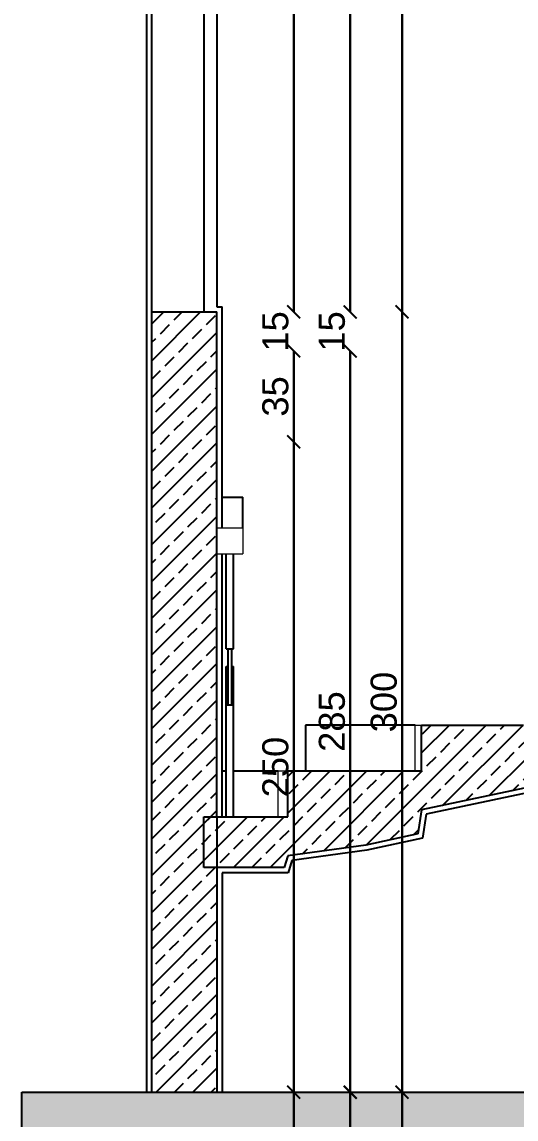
# Model space of a CAD drawing. Header units: millimetres. Extents: x 2232 to 85269, y -3593 to 5869.
# Drawn here: x 76241.8 to 76431.9, y 1697.4 to 2119.2 of the extents above; entities that cross this region are included whole.
import ezdxf

# ---------------------------------------------------------------- set-up
doc = ezdxf.new("R2010")
doc.units = ezdxf.units.MM
doc.layers.add('Standart', color=7, linetype='Continuous')
doc.layers.add('ölçü iç', color=170, linetype='Continuous', lineweight=9)
doc.layers.add('ÖLÇÜ İÇ', color=7, linetype='Continuous', lineweight=9)
doc.styles.get("Standard").update_dxf_attribs({"font": 'arial.ttf'})
doc.dimstyles.new('zulay iç ölçü', dxfattribs={"dimtxt": 10, "dimasz": 5, "dimexe": 0.18, "dimexo": 0, "dimgap": 2, "dimtad": 3, "dimdec": 0, "dimzin": 0, "dimdsep": 46, "dimtxsty": 'Standard', "dimblk": 'ARCHTICK', "dimcen": 0.09, "dimse1": 1, "dimse2": 1, "dimadec": 0, "dimazin": 0, "dimtfac": 1, "dimtdec": 0, "dimtix": 1, "dimtofl": 0, "dimtmove": 0, "dimatfit": 3, "dimldrblk": 'ARCHTICK', "dimfxl": 1, "dimtolj": 1, "dimtzin": 0, "dimarcsym": 0})
pattern_1 = [(45, (0, 0), (-7.07107, 7.07107), []), (45, (7.071, 0), (-7.07107, 7.07107), [5, -2.5])]

# ---------------------------------------------------------------- blocks, each defined once
blk = doc.blocks.new('IDE567Entity8367')
at = {"layer": 'Standart', "linetype": 'Continuous', "lineweight": -3}
h = blk.add_hatch(dxfattribs=at)
h.set_pattern_fill('ANSI33', color=171, scale=40, style=0)
h.set_pattern_definition(pattern_1)
h.paths.add_polyline_path([(285, -250), (260, -250), (260, 50), (285, 50)])
blk = doc.blocks.new('IDE567Entity8369')
at = {"layer": 'Standart', "linetype": 'Continuous', "lineweight": -3}
h = blk.add_hatch(dxfattribs=at)
h.set_pattern_fill('ANSI33', color=171, scale=40, style=0)
h.set_pattern_definition(pattern_1)
h.paths.add_polyline_path([(1340, -315), (210, -315), (210, -250), (1340, -250)])
blk = doc.blocks.new('IDE567Entity8373')
at = {"layer": 'Standart', "linetype": 'Continuous', "lineweight": -3}
h = blk.add_hatch(dxfattribs=at)
h.set_pattern_fill('ANSI33', color=171, scale=40, style=0)
h.set_pattern_definition(pattern_1)
h.paths.add_polyline_path([(405, -123.82), (403.24, -133.12), (363.75, -141.47), (362.28, -150.64), (342.33, -154.96), (312.25, -159.12), (310.9, -163.66), (280, -163.66), (280, -144.12), (312.25, -144.12), (312.25, -126.47), (363.75, -126.47), (363.75, -108.82), (405, -108.82)])
blk = doc.blocks.new('IDE567Entity9192')
at = {"layer": 'Standart', "color": 134, "linetype": 'Continuous', "lineweight": -3}
blk.add_lwpolyline([(287, -126.47), (288.59, -126.47)], dxfattribs=at)
blk = doc.blocks.new('IDE567Entity9193')
at = {"layer": 'Standart', "color": 134, "linetype": 'Continuous', "lineweight": -3}
blk.add_lwpolyline([(291.41, -126.47), (308.53, -126.47)], dxfattribs=at)
blk = doc.blocks.new('IDE567Entity9194')
at = {"layer": 'Standart', "color": 134, "linetype": 'Continuous', "lineweight": -3}
blk.add_lwpolyline([(319.08, -108.82), (319.08, -126.47)], dxfattribs=at)
blk = doc.blocks.new('IDE567Entity9195')
at = {"layer": 'Standart', "color": 134, "linetype": 'Continuous', "lineweight": -3}
blk.add_lwpolyline([(361.31, -108.82), (319.08, -108.82)], dxfattribs=at)
blk = doc.blocks.new('IDE567Entity9196')
at = {"layer": 'Standart', "color": 134, "linetype": 'Continuous', "lineweight": -3}
blk.add_lwpolyline([(288.59, -144.12), (288.59, -126.47)], dxfattribs=at)
blk = doc.blocks.new('IDE567Entity9197')
at = {"layer": 'Standart', "color": 134, "linetype": 'Continuous', "lineweight": -3}
blk.add_lwpolyline([(289.29, -101.05), (289.29, -88.42)], dxfattribs=at)
blk = doc.blocks.new('IDE567Entity9198')
at = {"layer": 'Standart', "color": 134, "linetype": 'Continuous', "lineweight": -3}
blk.add_lwpolyline([(288.59, -79.52), (288.59, -42.98)], dxfattribs=at)
blk = doc.blocks.new('IDE567Entity9199')
at = {"layer": 'Standart', "color": 134, "linetype": 'Continuous', "lineweight": -3}
blk.add_lwpolyline([(288.59, -101.05), (289.29, -101.05)], dxfattribs=at)
blk = doc.blocks.new('IDE567Entity9200')
at = {"layer": 'Standart', "color": 134, "linetype": 'Continuous', "lineweight": -3}
blk.add_lwpolyline([(291.41, -144.12), (291.41, -126.47)], dxfattribs=at)
blk = doc.blocks.new('IDE567Entity9201')
at = {"layer": 'Standart', "color": 134, "linetype": 'Continuous', "lineweight": -3}
blk.add_lwpolyline([(290.71, -101.05), (290.71, -88.42)], dxfattribs=at)
blk = doc.blocks.new('IDE567Entity9202')
at = {"layer": 'Standart', "color": 134, "linetype": 'Continuous', "lineweight": -3}
blk.add_lwpolyline([(288.59, -79.52), (289.29, -79.52)], dxfattribs=at)
blk = doc.blocks.new('IDE567Entity9203')
at = {"layer": 'Standart', "color": 134, "linetype": 'Continuous', "lineweight": -3}
blk.add_lwpolyline([(291.41, -79.52), (291.41, -42.98)], dxfattribs=at)
blk = doc.blocks.new('IDE567Entity9204')
at = {"layer": 'Standart', "color": 134, "linetype": 'Continuous', "lineweight": -3}
blk.add_lwpolyline([(288.59, -101.05), (288.59, -88.42)], dxfattribs=at)
blk = doc.blocks.new('IDE567Entity9205')
at = {"layer": 'Standart', "color": 134, "linetype": 'Continuous', "lineweight": -3}
blk.add_lwpolyline([(288.59, -88.42), (289.29, -88.42)], dxfattribs=at)
blk = doc.blocks.new('IDE567Entity9206')
at = {"layer": 'Standart', "color": 134, "linetype": 'Continuous', "lineweight": -3}
blk.add_lwpolyline([(290.71, -88.42), (291.41, -88.42)], dxfattribs=at)
blk = doc.blocks.new('IDE567Entity9207')
at = {"layer": 'Standart', "color": 134, "linetype": 'Continuous', "lineweight": -3}
blk.add_lwpolyline([(291.41, -101.05), (291.41, -88.42)], dxfattribs=at)
blk = doc.blocks.new('IDE567Entity9208')
at = {"layer": 'Standart', "color": 134, "linetype": 'Continuous', "lineweight": -3}
blk.add_lwpolyline([(288.59, -88.42), (288.59, -86.38)], dxfattribs=at)
blk = doc.blocks.new('IDE567Entity9209')
at = {"layer": 'Standart', "color": 134, "linetype": 'Continuous', "lineweight": -3}
blk.add_lwpolyline([(288.59, -86.38), (289.29, -86.38)], dxfattribs=at)
blk = doc.blocks.new('IDE567Entity9210')
at = {"layer": 'Standart', "color": 134, "linetype": 'Continuous', "lineweight": -3}
blk.add_lwpolyline([(290.71, -86.38), (291.41, -86.38)], dxfattribs=at)
blk = doc.blocks.new('IDE567Entity9211')
at = {"layer": 'Standart', "color": 134, "linetype": 'Continuous', "lineweight": -3}
blk.add_lwpolyline([(291.41, -88.42), (291.41, -86.38)], dxfattribs=at)
blk = doc.blocks.new('IDE567Entity9212')
at = {"layer": 'Standart', "color": 134, "linetype": 'Continuous', "lineweight": -3}
blk.add_lwpolyline([(287, -21.24), (295, -21.24)], dxfattribs=at)
blk = doc.blocks.new('IDE567Entity9213')
at = {"layer": 'Standart', "color": 134, "linetype": 'Continuous', "lineweight": -3}
blk.add_lwpolyline([(295, -32.98), (295, -21.24)], dxfattribs=at)
blk = doc.blocks.new('IDE567Entity9564')
at = {"layer": 'Standart', "color": 159, "linetype": 'Continuous', "lineweight": -3}
blk.add_lwpolyline([(260, -250), (260, 50)], dxfattribs=at)
blk = doc.blocks.new('IDE567Entity9565')
at = {"layer": 'Standart', "color": 159, "linetype": 'Continuous', "lineweight": -3}
blk.add_lwpolyline([(285, -144.12), (285, -42.98)], dxfattribs=at)
blk = doc.blocks.new('IDE567Entity9566')
at = {"layer": 'Standart', "color": 159, "linetype": 'Continuous', "lineweight": -3}
blk.add_lwpolyline([(285, -42.98), (285, -32.98)], dxfattribs=at)
blk = doc.blocks.new('IDE567Entity9567')
at = {"layer": 'Standart', "color": 159, "linetype": 'Continuous', "lineweight": -3}
blk.add_lwpolyline([(285, -32.98), (285, 50)], dxfattribs=at)
blk = doc.blocks.new('IDE567Entity9568')
at = {"layer": 'Standart', "color": 159, "linetype": 'Continuous', "lineweight": -3}
blk.add_lwpolyline([(260, 50), (280, 50)], dxfattribs=at)
blk = doc.blocks.new('IDE567Entity9569')
at = {"layer": 'Standart', "color": 159, "linetype": 'Continuous', "lineweight": -3}
blk.add_lwpolyline([(280, 50), (285, 50)], dxfattribs=at)
blk = doc.blocks.new('IDE567Entity9598')
at = {"layer": 'Standart', "color": 159, "linetype": 'Continuous', "lineweight": -3}
blk.add_lwpolyline([(403.24, -133.12), (363.75, -141.47)], dxfattribs=at)
blk = doc.blocks.new('IDE567Entity9600')
at = {"layer": 'Standart', "color": 159, "linetype": 'Continuous', "lineweight": -3}
blk.add_lwpolyline([(362.28, -150.64), (342.33, -154.96)], dxfattribs=at)
blk = doc.blocks.new('IDE567Entity9601')
at = {"layer": 'Standart', "color": 159, "linetype": 'Continuous', "lineweight": -3}
blk.add_lwpolyline([(363.75, -141.47), (362.28, -150.64)], dxfattribs=at)
blk = doc.blocks.new('IDE567Entity9602')
at = {"layer": 'Standart', "color": 159, "linetype": 'Continuous', "lineweight": -3}
blk.add_lwpolyline([(312.25, -159.12), (310.9, -163.66)], dxfattribs=at)
blk = doc.blocks.new('IDE567Entity9603')
at = {"layer": 'Standart', "color": 159, "linetype": 'Continuous', "lineweight": -3}
blk.add_lwpolyline([(342.33, -154.96), (312.25, -159.12)], dxfattribs=at)
blk = doc.blocks.new('IDE567Entity9604')
at = {"layer": 'Standart', "color": 159, "linetype": 'Continuous', "lineweight": -3}
blk.add_lwpolyline([(280, -163.66), (280, -144.12)], dxfattribs=at)
blk = doc.blocks.new('IDE567Entity9605')
at = {"layer": 'Standart', "color": 159, "linetype": 'Continuous', "lineweight": -3}
blk.add_lwpolyline([(285, -163.66), (280, -163.66)], dxfattribs=at)
blk = doc.blocks.new('IDE567Entity9606')
at = {"layer": 'Standart', "color": 159, "linetype": 'Continuous', "lineweight": -3}
blk.add_lwpolyline([(285, -163.66), (285, -250)], dxfattribs=at)
blk = doc.blocks.new('IDE567Entity9607')
at = {"layer": 'Standart', "color": 159, "linetype": 'Continuous', "lineweight": -3}
blk.add_lwpolyline([(310.9, -163.66), (285, -163.66)], dxfattribs=at)
blk = doc.blocks.new('IDE567Entity9608')
at = {"layer": 'Standart', "color": 159, "linetype": 'Continuous', "lineweight": -3}
blk.add_lwpolyline([(312.25, -144.12), (312.25, -126.47)], dxfattribs=at)
blk = doc.blocks.new('IDE567Entity9609')
at = {"layer": 'Standart', "color": 159, "linetype": 'Continuous', "lineweight": -3}
blk.add_lwpolyline([(285, -144.12), (287, -144.12)], dxfattribs=at)
blk = doc.blocks.new('IDE567Entity9610')
at = {"layer": 'Standart', "color": 159, "linetype": 'Continuous', "lineweight": -3}
blk.add_lwpolyline([(308.53, -144.12), (312.25, -144.12)], dxfattribs=at)
blk = doc.blocks.new('IDE567Entity9611')
at = {"layer": 'Standart', "color": 159, "linetype": 'Continuous', "lineweight": -3}
blk.add_lwpolyline([(285, -144.12), (285, -163.66)], dxfattribs=at)
blk = doc.blocks.new('IDE567Entity9612')
at = {"layer": 'Standart', "color": 159, "linetype": 'Continuous', "lineweight": -3}
blk.add_lwpolyline([(280, -144.12), (285, -144.12)], dxfattribs=at)
blk = doc.blocks.new('IDE567Entity9613')
at = {"layer": 'Standart', "color": 159, "linetype": 'Continuous', "lineweight": -3}
blk.add_lwpolyline([(363.75, -126.47), (363.75, -108.82)], dxfattribs=at)
blk = doc.blocks.new('IDE567Entity9614')
at = {"layer": 'Standart', "color": 159, "linetype": 'Continuous', "lineweight": -3}
blk.add_lwpolyline([(312.25, -126.47), (319.08, -126.47)], dxfattribs=at)
blk = doc.blocks.new('IDE567Entity9615')
at = {"layer": 'Standart', "color": 159, "linetype": 'Continuous', "lineweight": -3}
blk.add_lwpolyline([(361.31, -126.47), (363.75, -126.47)], dxfattribs=at)
blk = doc.blocks.new('IDE567Entity9617')
at = {"layer": 'Standart', "color": 159, "linetype": 'Continuous', "lineweight": -3}
blk.add_lwpolyline([(363.75, -108.82), (403, -108.82)], dxfattribs=at)
blk = doc.blocks.new('IDE567Entity9663')
at = {"layer": 'Standart', "color": 159, "linetype": 'Continuous', "lineweight": -3}
blk.add_lwpolyline([(210, -315), (210, -250)], dxfattribs=at)
blk = doc.blocks.new('IDE567Entity9666')
at = {"layer": 'Standart', "color": 159, "linetype": 'Continuous', "lineweight": -3}
blk.add_lwpolyline([(210, -250), (258, -250)], dxfattribs=at)
blk = doc.blocks.new('IDE567Entity9667')
at = {"layer": 'Standart', "color": 159, "linetype": 'Continuous', "lineweight": -3}
blk.add_lwpolyline([(260, -250), (285, -250)], dxfattribs=at)
blk = doc.blocks.new('IDE567Entity9668')
at = {"layer": 'Standart', "color": 159, "linetype": 'Continuous', "lineweight": -3}
blk.add_lwpolyline([(285, -250), (287, -250)], dxfattribs=at)
blk = doc.blocks.new('IDE567Entity9775')
at = {"layer": 'Standart', "color": 166, "linetype": 'Continuous', "lineweight": -3}
blk.add_lwpolyline([(260, 50), (260, 400)], dxfattribs=at)
blk = doc.blocks.new('IDE567Entity9776')
at = {"layer": 'Standart', "color": 166, "linetype": 'Continuous', "lineweight": -3}
blk.add_lwpolyline([(280, 400), (280, 50)], dxfattribs=at)
blk = doc.blocks.new('IDE567Entity9797')
at = {"layer": 'Standart', "color": 163, "linetype": 'Continuous', "lineweight": 5}
blk.add_lwpolyline([(308.53, -144.12), (308.53, -126.47)], dxfattribs=at)
blk = doc.blocks.new('IDE567Entity9798')
at = {"layer": 'Standart', "color": 163, "linetype": 'Continuous', "lineweight": 5}
blk.add_lwpolyline([(308.53, -126.47), (312.25, -126.47)], dxfattribs=at)
blk = doc.blocks.new('IDE567Entity9799')
at = {"layer": 'Standart', "color": 163, "linetype": 'Continuous', "lineweight": 5}
blk.add_lwpolyline([(361.31, -126.47), (361.31, -108.82)], dxfattribs=at)
blk = doc.blocks.new('IDE567Entity9800')
at = {"layer": 'Standart', "color": 163, "linetype": 'Continuous', "lineweight": 5}
blk.add_lwpolyline([(361.31, -108.82), (363.75, -108.82)], dxfattribs=at)
blk = doc.blocks.new('IDE567Entity9817')
at = {"layer": 'Standart', "color": 163, "linetype": 'Continuous', "lineweight": 5}
blk.add_lwpolyline([(285, -42.98), (287, -42.98)], dxfattribs=at)
blk = doc.blocks.new('IDE567Entity9818')
at = {"layer": 'Standart', "color": 163, "linetype": 'Continuous', "lineweight": 5}
blk.add_lwpolyline([(285, -32.98), (287, -32.98)], dxfattribs=at)
blk = doc.blocks.new('IDE567Entity9819')
at = {"layer": 'Standart', "color": 163, "linetype": 'Continuous', "lineweight": 5}
blk.add_lwpolyline([(295, -32.98), (295, -42.98)], dxfattribs=at)
blk = doc.blocks.new('IDE567Entity9993')
at = {"layer": 'Standart', "color": 11, "linetype": 'Continuous', "lineweight": -3}
blk.add_lwpolyline([(285, 398), (285, 52)], dxfattribs=at)
blk = doc.blocks.new('IDE567Entity9994')
at = {"layer": 'Standart', "color": 11, "linetype": 'Continuous', "lineweight": -3}
blk.add_lwpolyline([(285, 52), (287, 52)], dxfattribs=at)
blk = doc.blocks.new('IDE567Entity9995')
at = {"layer": 'Standart', "color": 11, "linetype": 'Continuous', "lineweight": -3}
blk.add_lwpolyline([(287, -144.12), (287, -126.47)], dxfattribs=at)
blk = doc.blocks.new('IDE567Entity9996')
at = {"layer": 'Standart', "color": 11, "linetype": 'Continuous', "lineweight": -3}
blk.add_lwpolyline([(287, -32.98), (287, -21.24)], dxfattribs=at)
blk = doc.blocks.new('IDE567Entity10038')
at = {"layer": 'Standart', "color": 11, "linetype": 'Continuous', "lineweight": -3}
blk.add_lwpolyline([(404.96, -134.8), (365.51, -143.14)], dxfattribs=at)
blk = doc.blocks.new('IDE567Entity10039')
at = {"layer": 'Standart', "color": 11, "linetype": 'Continuous', "lineweight": -3}
blk.add_lwpolyline([(365.51, -143.14), (364.04, -152.3)], dxfattribs=at)
blk = doc.blocks.new('IDE567Entity10040')
at = {"layer": 'Standart', "color": 11, "linetype": 'Continuous', "lineweight": -3}
blk.add_lwpolyline([(364.04, -152.3), (342.68, -156.93)], dxfattribs=at)
blk = doc.blocks.new('IDE567Entity10041')
at = {"layer": 'Standart', "color": 11, "linetype": 'Continuous', "lineweight": -3}
blk.add_lwpolyline([(342.68, -156.93), (313.8, -160.92)], dxfattribs=at)
blk = doc.blocks.new('IDE567Entity10042')
at = {"layer": 'Standart', "color": 11, "linetype": 'Continuous', "lineweight": -3}
blk.add_lwpolyline([(313.8, -160.92), (312.4, -165.66)], dxfattribs=at)
blk = doc.blocks.new('IDE567Entity10043')
at = {"layer": 'Standart', "color": 11, "linetype": 'Continuous', "lineweight": -3}
blk.add_lwpolyline([(312.4, -165.66), (287, -165.66)], dxfattribs=at)
blk = doc.blocks.new('IDE567Entity10044')
at = {"layer": 'Standart', "color": 11, "linetype": 'Continuous', "lineweight": -3}
blk.add_lwpolyline([(287, -165.66), (287, -250)], dxfattribs=at)
blk = doc.blocks.new('IDE567Entity10048')
at = {"layer": 'Standart', "color": 11, "linetype": 'Continuous', "lineweight": -3}
blk.add_lwpolyline([(258, -250), (258, 433)], dxfattribs=at)
blk = doc.blocks.new('IDE567Entity10586')
at = {"layer": 'Standart', "color": 134, "linetype": 'Continuous', "lineweight": -3}
blk.add_lwpolyline([(288.59, -126.47), (288.59, -101.05)], dxfattribs=at)
blk = doc.blocks.new('IDE567Entity10587')
at = {"layer": 'Standart', "color": 134, "linetype": 'Continuous', "lineweight": -3}
blk.add_lwpolyline([(289.29, -88.42), (289.29, -86.38)], dxfattribs=at)
blk = doc.blocks.new('IDE567Entity10588')
at = {"layer": 'Standart', "color": 134, "linetype": 'Continuous', "lineweight": -3}
blk.add_lwpolyline([(289.29, -86.38), (289.29, -79.52)], dxfattribs=at)
blk = doc.blocks.new('IDE567Entity10589')
at = {"layer": 'Standart', "color": 134, "linetype": 'Continuous', "lineweight": -3}
blk.add_lwpolyline([(289.29, -101.05), (290.71, -101.05)], dxfattribs=at)
blk = doc.blocks.new('IDE567Entity10590')
at = {"layer": 'Standart', "color": 134, "linetype": 'Continuous', "lineweight": -3}
blk.add_lwpolyline([(290.71, -101.05), (291.41, -101.05)], dxfattribs=at)
blk = doc.blocks.new('IDE567Entity10591')
at = {"layer": 'Standart', "color": 134, "linetype": 'Continuous', "lineweight": -3}
blk.add_lwpolyline([(291.41, -126.47), (291.41, -101.05)], dxfattribs=at)
blk = doc.blocks.new('IDE567Entity10592')
at = {"layer": 'Standart', "color": 134, "linetype": 'Continuous', "lineweight": -3}
blk.add_lwpolyline([(290.71, -88.42), (290.71, -86.38)], dxfattribs=at)
blk = doc.blocks.new('IDE567Entity10593')
at = {"layer": 'Standart', "color": 134, "linetype": 'Continuous', "lineweight": -3}
blk.add_lwpolyline([(290.71, -86.38), (290.71, -79.52)], dxfattribs=at)
blk = doc.blocks.new('IDE567Entity10594')
at = {"layer": 'Standart', "color": 134, "linetype": 'Continuous', "lineweight": -3}
blk.add_lwpolyline([(289.29, -79.52), (290.71, -79.52)], dxfattribs=at)
blk = doc.blocks.new('IDE567Entity10595')
at = {"layer": 'Standart', "color": 134, "linetype": 'Continuous', "lineweight": -3}
blk.add_lwpolyline([(290.71, -79.52), (291.41, -79.52)], dxfattribs=at)
blk = doc.blocks.new('IDE567Entity10854')
at = {"layer": 'Standart', "color": 159, "linetype": 'Continuous', "lineweight": -3}
blk.add_lwpolyline([(287, -144.12), (288.59, -144.12)], dxfattribs=at)
blk = doc.blocks.new('IDE567Entity10855')
at = {"layer": 'Standart', "color": 159, "linetype": 'Continuous', "lineweight": -3}
blk.add_lwpolyline([(288.59, -144.12), (291.41, -144.12)], dxfattribs=at)
blk = doc.blocks.new('IDE567Entity10856')
at = {"layer": 'Standart', "color": 159, "linetype": 'Continuous', "lineweight": -3}
blk.add_lwpolyline([(291.41, -144.12), (308.53, -144.12)], dxfattribs=at)
blk = doc.blocks.new('IDE567Entity10857')
at = {"layer": 'Standart', "color": 159, "linetype": 'Continuous', "lineweight": -3}
blk.add_lwpolyline([(319.08, -126.47), (361.31, -126.47)], dxfattribs=at)
blk = doc.blocks.new('IDE567Entity10882')
at = {"layer": 'Standart', "color": 159, "linetype": 'Continuous', "lineweight": -3}
blk.add_lwpolyline([(258, -250), (260, -250)], dxfattribs=at)
blk = doc.blocks.new('IDE567Entity10883')
at = {"layer": 'Standart', "color": 159, "linetype": 'Continuous', "lineweight": -3}
blk.add_lwpolyline([(287, -250), (410, -250)], dxfattribs=at)
blk = doc.blocks.new('IDE567Entity10913')
at = {"layer": 'Standart', "color": 163, "linetype": 'Continuous', "lineweight": 5}
blk.add_lwpolyline([(287, -42.98), (288.59, -42.98)], dxfattribs=at)
blk = doc.blocks.new('IDE567Entity10914')
at = {"layer": 'Standart', "color": 163, "linetype": 'Continuous', "lineweight": 5}
blk.add_lwpolyline([(288.59, -42.98), (291.41, -42.98)], dxfattribs=at)
blk = doc.blocks.new('IDE567Entity10915')
at = {"layer": 'Standart', "color": 163, "linetype": 'Continuous', "lineweight": 5}
blk.add_lwpolyline([(291.41, -42.98), (295, -42.98)], dxfattribs=at)
blk = doc.blocks.new('IDE567Entity10916')
at = {"layer": 'Standart', "color": 163, "linetype": 'Continuous', "lineweight": 5}
blk.add_lwpolyline([(287, -32.98), (295, -32.98)], dxfattribs=at)
blk = doc.blocks.new('IDE567Entity10948')
at = {"layer": 'Standart', "color": 11, "linetype": 'Continuous', "lineweight": -3}
blk.add_lwpolyline([(287, -126.47), (287, -42.98)], dxfattribs=at)
blk = doc.blocks.new('IDE567Entity10949')
at = {"layer": 'Standart', "color": 11, "linetype": 'Continuous', "lineweight": -3}
blk.add_lwpolyline([(287, -21.24), (287, 52)], dxfattribs=at)
blk = doc.blocks.new('_ArchTick')
at = {"color": 0, "linetype": 'ByBlock', "const_width": 0.15}
blk.add_lwpolyline([(-0.5, -0.5), (0.5, 0.5)], dxfattribs=at)
blk = doc.blocks.new('*D2453')
at = {"layer": 'Defpoints', "color": 0, "transparency": 16777216}
for p in [(661246.19, -128078.54), (661246.19, -128143.54), (661246.19, -128143.54)]:
    blk.add_point(p, dxfattribs=at)
at = {"layer": 'ÖLÇÜ İÇ', "color": 0, "lineweight": -2, "transparency": 16777216}
blk.add_line((661246.19, -128078.54), (661246.19, -128143.54), dxfattribs=at)
at = {"layer": 'ÖLÇÜ İÇ', "color": 0, "lineweight": -2, "transparency": 16777216, "xscale": 5, "yscale": 5, "zscale": 5}
for p, rotation in [((661246.19, -128078.54), 90), ((661246.19, -128143.54), 270)]:
    blk.add_blockref('_ArchTick', p, dxfattribs=dict(at, rotation=rotation))
at = {"layer": 'ÖLÇÜ İÇ', "color": 0, "transparency": 16777216, "insert": (661239.19, -128111.04), "char_height": 10, "attachment_point": 5, "rotation": 90}
blk.add_mtext('\\A1;65', dxfattribs=at)
blk = doc.blocks.new('*D2466')
at = {"layer": 'Defpoints', "color": 0, "transparency": 16777216}
for p in [(661177.16, -127428.54), (661187, -127778.54), (661204.5, -127778.54)]:
    blk.add_point(p, dxfattribs=at)
at = {"layer": 'ÖLÇÜ İÇ', "color": 0, "lineweight": -2, "transparency": 16777216}
blk.add_line((661204.5, -127428.54), (661204.5, -127778.54), dxfattribs=at)
at = {"layer": 'ÖLÇÜ İÇ', "color": 0, "lineweight": -2, "transparency": 16777216, "xscale": 5, "yscale": 5, "zscale": 5}
for p, rotation in [((661204.5, -127428.54), 90), ((661204.5, -127778.54), 270)]:
    blk.add_blockref('_ArchTick', p, dxfattribs=dict(at, rotation=rotation))
at = {"layer": 'ÖLÇÜ İÇ', "color": 0, "transparency": 16777216, "insert": (661197.5, -127603.54), "char_height": 10, "attachment_point": 5, "rotation": 90}
blk.add_mtext('\\A1;350', dxfattribs=at)
blk = doc.blocks.new('*D2467')
at = {"layer": 'Defpoints', "color": 0, "transparency": 16777216}
for p in [(661246.19, -127378.54), (661246.19, -127778.54), (661246.19, -127778.54)]:
    blk.add_point(p, dxfattribs=at)
at = {"layer": 'ÖLÇÜ İÇ', "color": 0, "lineweight": -2, "transparency": 16777216}
blk.add_line((661246.19, -127378.54), (661246.19, -127778.54), dxfattribs=at)
at = {"layer": 'ÖLÇÜ İÇ', "color": 0, "lineweight": -2, "transparency": 16777216, "xscale": 5, "yscale": 5, "zscale": 5}
for p, rotation in [((661246.19, -127378.54), 90), ((661246.19, -127778.54), 270)]:
    blk.add_blockref('_ArchTick', p, dxfattribs=dict(at, rotation=rotation))
at = {"layer": 'ÖLÇÜ İÇ', "color": 0, "transparency": 16777216, "insert": (661239.19, -127578.54), "char_height": 10, "attachment_point": 5, "rotation": 90}
blk.add_mtext('\\A1;400', dxfattribs=at)
blk = doc.blocks.new('*D2469')
at = {"layer": 'Defpoints', "color": 0, "transparency": 16777216}
for p in [(661178.88, -127393.54), (661226.24, -127778.54), (661226.24, -127778.54)]:
    blk.add_point(p, dxfattribs=at)
at = {"layer": 'ÖLÇÜ İÇ', "color": 0, "lineweight": -2, "transparency": 16777216}
blk.add_line((661226.24, -127393.54), (661226.24, -127778.54), dxfattribs=at)
at = {"layer": 'ÖLÇÜ İÇ', "color": 0, "lineweight": -2, "transparency": 16777216, "xscale": 5, "yscale": 5, "zscale": 5}
for p, rotation in [((661226.24, -127393.54), 90), ((661226.24, -127778.54), 270)]:
    blk.add_blockref('_ArchTick', p, dxfattribs=dict(at, rotation=rotation))
at = {"layer": 'ÖLÇÜ İÇ', "color": 0, "transparency": 16777216, "insert": (661219.24, -127586.04), "char_height": 10, "attachment_point": 5, "rotation": 90}
blk.add_mtext('\\A1;385', dxfattribs=at)
blk = doc.blocks.new('*D2470')
at = {"layer": 'Defpoints', "color": 0, "transparency": 16777216}
for p in [(661197.5, -127778.54), (661197.5, -127793.54), (661204.5, -127793.54)]:
    blk.add_point(p, dxfattribs=at)
at = {"layer": 'ÖLÇÜ İÇ', "color": 0, "lineweight": -2, "transparency": 16777216}
for p, q in [((661204.5, -127778.54), (661204.5, -127773.54)), ((661204.5, -127793.54), (661204.5, -127798.54))]:
    blk.add_line(p, q, dxfattribs=at)
at = {"layer": 'ÖLÇÜ İÇ', "color": 0, "lineweight": -2, "transparency": 16777216, "xscale": 5, "yscale": 5, "zscale": 5}
for p, rotation in [((661204.5, -127778.54), 270), ((661204.5, -127793.54), 90)]:
    blk.add_blockref('_ArchTick', p, dxfattribs=dict(at, rotation=rotation))
at = {"layer": 'ÖLÇÜ İÇ', "color": 0, "transparency": 16777216, "insert": (661197.5, -127786.04), "char_height": 10, "attachment_point": 5, "rotation": 90}
blk.add_mtext('\\A1;15', dxfattribs=at)
blk = doc.blocks.new('*D2477')
at = {"layer": 'Defpoints', "color": 0, "transparency": 16777216}
for p in [(661204.5, -128078.54), (661204.5, -128143.54), (661204.5, -128143.54)]:
    blk.add_point(p, dxfattribs=at)
at = {"layer": 'ÖLÇÜ İÇ', "color": 0, "lineweight": -2, "transparency": 16777216}
blk.add_line((661204.5, -128078.54), (661204.5, -128143.54), dxfattribs=at)
at = {"layer": 'ÖLÇÜ İÇ', "color": 0, "lineweight": -2, "transparency": 16777216, "xscale": 5, "yscale": 5, "zscale": 5}
for p, rotation in [((661204.5, -128078.54), 90), ((661204.5, -128143.54), 270)]:
    blk.add_blockref('_ArchTick', p, dxfattribs=dict(at, rotation=rotation))
at = {"layer": 'ÖLÇÜ İÇ', "color": 0, "transparency": 16777216, "insert": (661197.5, -128111.04), "char_height": 10, "attachment_point": 5, "rotation": 90}
blk.add_mtext('\\A1;65', dxfattribs=at)
blk = doc.blocks.new('*D2471')
at = {"layer": 'Defpoints', "color": 0, "transparency": 16777216}
for p in [(661197.5, -127793.54), (661177.16, -127828.54), (661204.5, -127828.54)]:
    blk.add_point(p, dxfattribs=at)
at = {"layer": 'ÖLÇÜ İÇ', "color": 0, "lineweight": -2, "transparency": 16777216}
blk.add_line((661204.5, -127793.54), (661204.5, -127828.54), dxfattribs=at)
at = {"layer": 'ÖLÇÜ İÇ', "color": 0, "lineweight": -2, "transparency": 16777216, "xscale": 5, "yscale": 5, "zscale": 5}
for p, rotation in [((661204.5, -127793.54), 90), ((661204.5, -127828.54), 270)]:
    blk.add_blockref('_ArchTick', p, dxfattribs=dict(at, rotation=rotation))
at = {"layer": 'ÖLÇÜ İÇ', "color": 0, "transparency": 16777216, "insert": (661197.5, -127811.04), "char_height": 10, "attachment_point": 5, "rotation": 90}
blk.add_mtext('\\A1;35', dxfattribs=at)
blk = doc.blocks.new('*D2472')
at = {"layer": 'Defpoints', "color": 0, "transparency": 16777216}
for p in [(661177.16, -127828.54), (661187, -128078.54), (661204.5, -128078.54)]:
    blk.add_point(p, dxfattribs=at)
at = {"layer": 'ÖLÇÜ İÇ', "color": 0, "lineweight": -2, "transparency": 16777216}
blk.add_line((661204.5, -127828.54), (661204.5, -128078.54), dxfattribs=at)
at = {"layer": 'ÖLÇÜ İÇ', "color": 0, "lineweight": -2, "transparency": 16777216, "xscale": 5, "yscale": 5, "zscale": 5}
for p, rotation in [((661204.5, -127828.54), 90), ((661204.5, -128078.54), 270)]:
    blk.add_blockref('_ArchTick', p, dxfattribs=dict(at, rotation=rotation))
at = {"layer": 'ÖLÇÜ İÇ', "color": 0, "transparency": 16777216, "insert": (661197.5, -127953.54), "char_height": 10, "attachment_point": 5, "rotation": 90}
blk.add_mtext('\\A1;250', dxfattribs=at)
blk = doc.blocks.new('*D2473')
at = {"layer": 'Defpoints', "color": 0, "transparency": 16777216}
for p in [(661246.19, -127778.54), (661246.19, -128078.54), (661246.19, -128078.54)]:
    blk.add_point(p, dxfattribs=at)
at = {"layer": 'ÖLÇÜ İÇ', "color": 0, "lineweight": -2, "transparency": 16777216}
blk.add_line((661246.19, -127778.54), (661246.19, -128078.54), dxfattribs=at)
at = {"layer": 'ÖLÇÜ İÇ', "color": 0, "lineweight": -2, "transparency": 16777216, "xscale": 5, "yscale": 5, "zscale": 5}
for p, rotation in [((661246.19, -127778.54), 90), ((661246.19, -128078.54), 270)]:
    blk.add_blockref('_ArchTick', p, dxfattribs=dict(at, rotation=rotation))
at = {"layer": 'ÖLÇÜ İÇ', "color": 0, "transparency": 16777216, "insert": (661239.19, -127928.54), "char_height": 10, "attachment_point": 5, "rotation": 90}
blk.add_mtext('\\A1;300', dxfattribs=at)
blk = doc.blocks.new('*D2474')
at = {"layer": 'Defpoints', "color": 0, "transparency": 16777216}
for p in [(661220.99, -127778.54), (661178.88, -127793.54), (661226.24, -127793.54)]:
    blk.add_point(p, dxfattribs=at)
at = {"layer": 'ÖLÇÜ İÇ', "color": 0, "lineweight": -2, "transparency": 16777216}
for p, q in [((661226.24, -127778.54), (661226.24, -127773.54)), ((661226.24, -127793.54), (661226.24, -127798.54))]:
    blk.add_line(p, q, dxfattribs=at)
at = {"layer": 'ÖLÇÜ İÇ', "color": 0, "lineweight": -2, "transparency": 16777216, "xscale": 5, "yscale": 5, "zscale": 5}
for p, rotation in [((661226.24, -127778.54), 270), ((661226.24, -127793.54), 90)]:
    blk.add_blockref('_ArchTick', p, dxfattribs=dict(at, rotation=rotation))
at = {"layer": 'ÖLÇÜ İÇ', "color": 0, "transparency": 16777216, "insert": (661219.24, -127786.04), "char_height": 10, "attachment_point": 5, "rotation": 90}
blk.add_mtext('\\A1;15', dxfattribs=at)
blk = doc.blocks.new('*D2475')
at = {"layer": 'Defpoints', "color": 0, "transparency": 16777216}
for p in [(661178.88, -127793.54), (661226.24, -128078.54), (661226.24, -128078.54)]:
    blk.add_point(p, dxfattribs=at)
at = {"layer": 'ÖLÇÜ İÇ', "color": 0, "lineweight": -2, "transparency": 16777216}
blk.add_line((661226.24, -127793.54), (661226.24, -128078.54), dxfattribs=at)
at = {"layer": 'ÖLÇÜ İÇ', "color": 0, "lineweight": -2, "transparency": 16777216, "xscale": 5, "yscale": 5, "zscale": 5}
for p, rotation in [((661226.24, -127793.54), 90), ((661226.24, -128078.54), 270)]:
    blk.add_blockref('_ArchTick', p, dxfattribs=dict(at, rotation=rotation))
at = {"layer": 'ÖLÇÜ İÇ', "color": 0, "transparency": 16777216, "insert": (661219.24, -127936.04), "char_height": 10, "attachment_point": 5, "rotation": 90}
blk.add_mtext('\\A1;285', dxfattribs=at)
blk = doc.blocks.new('*D2476')
at = {"layer": 'Defpoints', "color": 0, "transparency": 16777216}
for p in [(661226.24, -128078.54), (661226.24, -128143.54), (661226.24, -128143.54)]:
    blk.add_point(p, dxfattribs=at)
at = {"layer": 'ÖLÇÜ İÇ', "color": 0, "lineweight": -2, "transparency": 16777216}
blk.add_line((661226.24, -128078.54), (661226.24, -128143.54), dxfattribs=at)
at = {"layer": 'ÖLÇÜ İÇ', "color": 0, "lineweight": -2, "transparency": 16777216, "xscale": 5, "yscale": 5, "zscale": 5}
for p, rotation in [((661226.24, -128078.54), 90), ((661226.24, -128143.54), 270)]:
    blk.add_blockref('_ArchTick', p, dxfattribs=dict(at, rotation=rotation))
at = {"layer": 'ÖLÇÜ İÇ', "color": 0, "transparency": 16777216, "insert": (661219.24, -128111.04), "char_height": 10, "attachment_point": 5, "rotation": 90}
blk.add_mtext('\\A1;65', dxfattribs=at)
blk = doc.blocks.new('DFGFDGHN')
at = {"layer": 'ÖLÇÜ İÇ'}
for base, p1, p2, picture, middle in [((661246.19, -127778.54), (661246.19, -127378.54), (661246.19, -127778.54), '*D2467', (661239.19, -127578.54)), ((661204.5, -127778.54), (661177.16, -127428.54), (661187, -127778.54), '*D2466', (661197.5, -127603.54)), ((661226.24, -127793.54), (661220.99, -127778.54), (661178.88, -127793.54), '*D2474', (661219.24, -127786.04)), ((661204.5, -127793.54), (661197.5, -127778.54), (661197.5, -127793.54), '*D2470', (661197.5, -127786.04)), ((661246.19, -128078.54), (661246.19, -127778.54), (661246.19, -128078.54), '*D2473', (661239.19, -127928.54)), ((661204.5, -127828.54), (661197.5, -127793.54), (661177.16, -127828.54), '*D2471', (661197.5, -127811.04)), ((661204.5, -128078.54), (661177.16, -127828.54), (661187, -128078.54), '*D2472', (661197.5, -127953.54)), ((661204.5, -128143.54), (661204.5, -128078.54), (661204.5, -128143.54), '*D2477', (661197.5, -128111.04)), ((661226.24, -128143.54), (661226.24, -128078.54), (661226.24, -128143.54), '*D2476', (661219.24, -128111.04)), ((661246.19, -128143.54), (661246.19, -128078.54), (661246.19, -128143.54), '*D2453', (661239.19, -128111.04))]:
    dim = blk.add_linear_dim(base=base, p1=p1, p2=p2, angle=90, dimstyle='zulay iç ölçü', dxfattribs=at)
    dim.commit()
    dim.dimension.update_dxf_attribs({"geometry": picture, "text_midpoint": middle})
for base, p1, p2, picture, middle in [((661226.24, -127778.54), (661178.88, -127393.54), (661226.24, -127778.54), '*D2469', (661219.24, -127586.04)), ((661226.24, -128078.54), (661178.88, -127793.54), (661226.24, -128078.54), '*D2475', (661219.24, -127936.04))]:
    dim = blk.add_linear_dim(base=base, p1=p1, p2=p2, angle=90, dimstyle='zulay iç ölçü', override={"dimtmove": 1}, dxfattribs=at)
    dim.commit()
    dim.dimension.update_dxf_attribs({"geometry": picture, "text_midpoint": middle})

msp = doc.modelspace()

# ---------------------------------------------------------------- block references
at = {"layer": 'Standart'}
for name in ['IDE567Entity10048', 'IDE567Entity9775', 'IDE567Entity9776', 'IDE567Entity9993', 'IDE567Entity9994', 'IDE567Entity10949', 'IDE567Entity8367', 'IDE567Entity9564', 'IDE567Entity9568', 'IDE567Entity9569', 'IDE567Entity9567', 'IDE567Entity9212', 'IDE567Entity9996', 'IDE567Entity9213', 'IDE567Entity9566', 'IDE567Entity9818', 'IDE567Entity10916', 'IDE567Entity9819', 'IDE567Entity9565', 'IDE567Entity9817', 'IDE567Entity10913', 'IDE567Entity10948', 'IDE567Entity9198', 'IDE567Entity10914', 'IDE567Entity9203', 'IDE567Entity10915', 'IDE567Entity9202', 'IDE567Entity10588', 'IDE567Entity10594', 'IDE567Entity10593', 'IDE567Entity10595', 'IDE567Entity9208', 'IDE567Entity9209', 'IDE567Entity9204', 'IDE567Entity9205', 'IDE567Entity10587', 'IDE567Entity9197', 'IDE567Entity9210', 'IDE567Entity10592', 'IDE567Entity9201', 'IDE567Entity9206', 'IDE567Entity9211', 'IDE567Entity9207', 'IDE567Entity9199', 'IDE567Entity10586', 'IDE567Entity10589', 'IDE567Entity10590', 'IDE567Entity10591', 'IDE567Entity8373', 'IDE567Entity9194', 'IDE567Entity9195', 'IDE567Entity9799', 'IDE567Entity9800', 'IDE567Entity9613', 'IDE567Entity9617', 'IDE567Entity9192', 'IDE567Entity9995', 'IDE567Entity9196', 'IDE567Entity9193', 'IDE567Entity9200', 'IDE567Entity9797', 'IDE567Entity9798', 'IDE567Entity9608', 'IDE567Entity9614', 'IDE567Entity10857', 'IDE567Entity9615', 'IDE567Entity9598', 'IDE567Entity10038', 'IDE567Entity9601', 'IDE567Entity10039', 'IDE567Entity9604', 'IDE567Entity9612', 'IDE567Entity9609', 'IDE567Entity9611', 'IDE567Entity10854', 'IDE567Entity10855', 'IDE567Entity10856', 'IDE567Entity9610', 'IDE567Entity9600', 'IDE567Entity10040', 'IDE567Entity9603', 'IDE567Entity9602', 'IDE567Entity10041', 'IDE567Entity9605', 'IDE567Entity9606', 'IDE567Entity9607', 'IDE567Entity10042', 'IDE567Entity10043', 'IDE567Entity10044', 'IDE567Entity8369', 'IDE567Entity9663', 'IDE567Entity9666', 'IDE567Entity10882', 'IDE567Entity9667', 'IDE567Entity9668', 'IDE567Entity10883']:
    msp.add_blockref(name, (76031.79, 1957.74), dxfattribs=at)
at = {"layer": 'ölçü iç', "lineweight": 30}
msp.add_blockref('DFGFDGHN', (-584858.16, 129786.28), dxfattribs=at)

doc.saveas('drawing.dxf')
